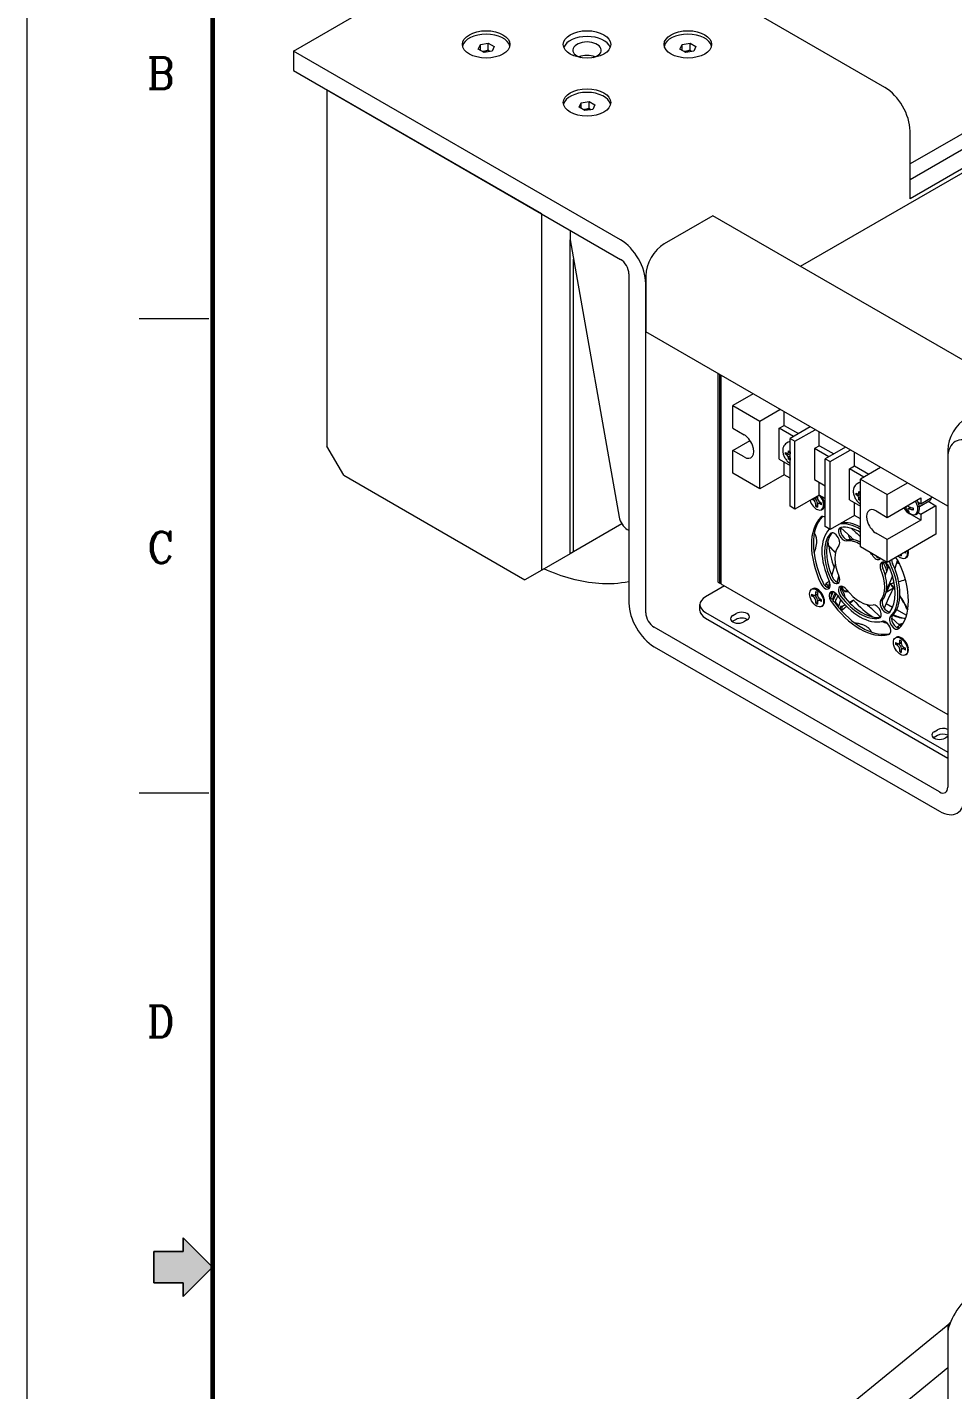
# Model space of a CAD drawing. Header units: millimetres. Extents: x 36 to 2484, y 36 to 1746.
# Drawn here: x 36 to 426, y 834 to 1409 of the extents above; entities that cross this region are included whole.
import ezdxf
from ezdxf.enums import TextEntityAlignment as Align

# ---------------------------------------------------------------- set-up
doc = ezdxf.new("R2010")
doc.units = ezdxf.units.MM
doc.header["$LTSCALE"] = 6
doc.layers.get('0').update_dxf_attribs({"lineweight": 18})
doc.layers.add('SkizziergeometrieWIN-ISO', color=7, linetype='Continuous', lineweight=50)
doc.layers.add('굵은실선_A3', color=7, linetype='Continuous', lineweight=18)
doc.layers.add('가는실선_A3', color=9, linetype='Continuous', lineweight=5, true_color=0x808080)
doc.styles.add('텍스트 스타일36', font='ROMANC.shx', dxfattribs={"width": 0.941937})

# ---------------------------------------------------------------- blocks, each defined once
blk = doc.blocks.new('경계 A3_경계')
at = {"layer": '가는실선_A3'}
blk.add_hatch(color=7, dxfattribs=at).paths.add_polyline_path([(14.901, 148.757), (14.901, 146.562), (16.96, 146.562), (16.96, 145.601), (19.018, 147.659), (16.96, 149.718), (16.96, 148.757)])
at = {"color": 7}
for p, q in [((16.96, 149.718), (16.96, 148.757)), ((19.018, 147.659), (16.96, 149.718)), ((16.96, 148.757), (14.901, 148.757)), ((14.901, 148.757), (14.901, 146.562)), ((16.96, 145.601), (19.018, 147.659)), ((14.901, 146.562), (16.96, 146.562)), ((16.96, 146.562), (16.96, 145.601))]:
    blk.add_line(p, q, dxfattribs=at)
at = {"layer": 'SkizziergeometrieWIN-ISO', "lineweight": 18}
blk.add_line((6, 6), (6, 291), dxfattribs=at)
at = {"layer": '가는실선_A3', "color": 7, "lineweight": 60}
blk.add_line((19.02, 281.157), (19.02, 14.596), dxfattribs=at)
at = {"layer": '가는실선_A3', "color": 7}
for p, q in [((18.749, 214.301), (13.849, 214.301)), ((18.749, 180.981), (13.849, 180.981)), ((16.96, 148.757), (16.96, 149.718)), ((16.96, 149.718), (19.018, 147.659)), ((14.901, 148.757), (16.96, 148.757)), ((14.901, 146.562), (14.901, 148.757)), ((19.018, 147.659), (16.96, 145.601)), ((16.96, 146.562), (14.901, 146.562)), ((16.96, 145.601), (16.96, 146.562))]:
    blk.add_line(p, q, dxfattribs=at)
at = {"layer": '가는실선_A3', "color": 7, "style": '텍스트 스타일36', "width": 0.941937}
for s, p in [('B', (15.376, 231.56)), ('C', (15.376, 198.24)), ('D', (15.376, 164.92))]:
    blk.add_text(s, height=2.2, dxfattribs=at).set_placement(p, align=Align.MIDDLE_CENTER)

msp = doc.modelspace()

# ---------------------------------------------------------------- linework, layer by layer
at = {"layer": '굵은실선_A3'}
for p, q in [((148.157, 1398.651), (259.526, 1462.95)), ((397.412, 1383.342), (259.526, 1462.95)), ((361.855, 1307.932), (569.072, 1427.569)), ((511.61, 1410.898), (408.019, 1351.09)), ((226.951, 1401.453), (230.297, 1401.971)), ((230.297, 1399.031), (230.297, 1401.971)), ((230.297, 1401.971), (232.747, 1400.557)), ((311.951, 1401.453), (315.297, 1401.971)), ((315.297, 1399.031), (315.297, 1401.971)), ((315.297, 1401.971), (317.747, 1400.557)), ((408.019, 1344.558), (514.085, 1405.795)), ((408.019, 1344.558), (511.61, 1404.366)), ((521.156, 1401.713), (408.019, 1336.393)), ((286.043, 1319.042), (148.157, 1398.651)), ((148.157, 1398.651), (148.157, 1390.486)), ((226.055, 1399.521), (226.951, 1401.453)), ((228.504, 1398.107), (226.055, 1399.521)), ((226.951, 1399.004), (226.951, 1401.453)), ((231.85, 1398.625), (228.504, 1398.107)), ((232.747, 1400.557), (231.85, 1398.625)), ((311.055, 1399.521), (311.951, 1401.453)), ((313.504, 1398.107), (311.055, 1399.521)), ((311.951, 1399.004), (311.951, 1401.453)), ((316.85, 1398.625), (313.504, 1398.107)), ((317.747, 1400.557), (316.85, 1398.625)), ((148.157, 1390.486), (286.043, 1310.877)), ((162.299, 1382.321), (162.299, 1232.086)), ((252.809, 1330.065), (162.299, 1382.321)), ((268.555, 1374.984), (269.451, 1376.916)), ((271.004, 1373.57), (268.555, 1374.984)), ((269.451, 1376.916), (272.797, 1377.433)), ((269.451, 1374.466), (269.451, 1376.916)), ((274.35, 1374.087), (271.004, 1373.57)), ((272.797, 1374.494), (272.797, 1377.433)), ((272.797, 1377.433), (275.247, 1376.019)), ((275.247, 1376.019), (274.35, 1374.087)), ((408.019, 1336.393), (408.019, 1364.97)), ((252.809, 1179.83), (252.809, 1330.065)), ((324.934, 1329.249), (304.428, 1317.409)), ((452.213, 1255.764), (324.934, 1329.249)), ((264.83, 1323.125), (264.83, 1319.042)), ((264.83, 1186.77), (264.83, 1319.042)), ((264.83, 1319.042), (285.419, 1202.213)), ((266.244, 1187.586), (266.244, 1311.018)), ((289.578, 1304.754), (289.578, 1165.949)), ((296.65, 1303.937), (296.65, 1280.259)), ((296.65, 1161.867), (296.65, 1300.671)), ((423.929, 1206.774), (296.65, 1280.259)), ((326.993, 1262.74), (326.993, 1174.885)), ((327.841, 1174.395), (327.841, 1262.25)), ((328.336, 1261.964), (328.336, 1174.109)), ((341.877, 1254.146), (333.392, 1249.247)), ((333.392, 1239.654), (333.392, 1249.247)), ((333.392, 1249.247), (344.706, 1242.716)), ((344.706, 1242.716), (353.191, 1247.614)), ((354.959, 1240.878), (354.959, 1246.594)), ((344.706, 1214.138), (344.706, 1242.716)), ((352.838, 1239.654), (354.959, 1240.878)), ((354.959, 1240.878), (361.005, 1237.388)), ((333.392, 1239.654), (338.094, 1236.939)), ((358.883, 1236.163), (352.838, 1239.654)), ((352.838, 1226.59), (352.838, 1239.654)), ((365.954, 1240.246), (357.469, 1235.347)), ((357.469, 1235.347), (359.52, 1234.163)), ((357.469, 1206.769), (357.469, 1235.347)), ((359.52, 1234.163), (368.005, 1239.062)), ((369.773, 1232.285), (369.773, 1238.041)), ((169.37, 1219.838), (162.299, 1232.086)), ((333.392, 1230.264), (340.634, 1234.445)), ((333.392, 1220.67), (333.392, 1230.264)), ((338.094, 1227.549), (333.392, 1230.264)), ((355.589, 1228.676), (355.589, 1229.492)), ((355.589, 1229.492), (356.299, 1229.082)), ((356.707, 1233.775), (356, 1233.366)), ((356.299, 1229.082), (356.732, 1229.332)), ((356.732, 1229.332), (356.732, 1230.2)), ((356.732, 1230.2), (357.439, 1229.791)), ((357.439, 1229.74), (356.732, 1229.332)), ((357.439, 1229.791), (357.439, 1228.924)), ((359.52, 1205.585), (359.52, 1234.163)), ((369.808, 1232.305), (367.687, 1231.08)), ((367.687, 1231.08), (367.687, 1218.016)), ((373.733, 1227.59), (367.687, 1231.08)), ((369.808, 1232.305), (375.854, 1228.815)), ((380.804, 1231.672), (372.318, 1226.773)), ((374.369, 1225.589), (382.854, 1230.488)), ((384.622, 1223.752), (384.622, 1229.468)), ((423.929, 1230.453), (423.929, 1206.774)), ((352.838, 1226.59), (357.469, 1223.916)), ((354.959, 1220.058), (354.959, 1225.365)), ((356.296, 1229.084), (355.589, 1228.676)), ((356.299, 1228.266), (355.589, 1228.676)), ((357.439, 1228.924), (356.299, 1228.266)), ((356.732, 1227.515), (356.299, 1228.266)), ((357.469, 1227.941), (356.732, 1227.515)), ((356.732, 1226.648), (356.732, 1227.515)), ((357.439, 1227.056), (356.732, 1226.648)), ((357.439, 1226.24), (356.732, 1226.648)), ((357.439, 1228.924), (357.469, 1228.872)), ((357.469, 1227.125), (357.439, 1227.107)), ((357.439, 1227.107), (357.439, 1226.24)), ((372.318, 1226.773), (374.369, 1225.589)), ((372.318, 1198.196), (372.318, 1226.773)), ((374.369, 1197.012), (374.369, 1225.589)), ((382.501, 1222.528), (384.622, 1223.752)), ((384.622, 1223.752), (390.668, 1220.262)), ((423.929, 1227.187), (423.929, 1088.382)), ((169.37, 1219.838), (245.738, 1175.747)), ((344.706, 1214.138), (333.392, 1220.67)), ((354.959, 1220.058), (344.706, 1214.138)), ((357.469, 1218.608), (354.959, 1220.058)), ((367.687, 1218.016), (372.318, 1215.342)), ((388.546, 1219.037), (382.501, 1222.528)), ((382.501, 1209.464), (382.501, 1222.528)), ((395.618, 1223.12), (387.132, 1218.221)), ((387.132, 1218.221), (398.446, 1211.689)), ((387.132, 1189.643), (387.132, 1218.221)), ((369.773, 1211.505), (369.773, 1216.812)), ((385.298, 1211.523), (385.298, 1212.339)), ((385.298, 1212.339), (386.008, 1211.93)), ((386.416, 1216.622), (385.709, 1216.214)), ((386.008, 1211.93), (386.441, 1212.18)), ((386.441, 1212.18), (386.441, 1213.047)), ((386.441, 1213.047), (387.132, 1212.648)), ((387.132, 1212.579), (386.441, 1212.18)), ((398.446, 1211.689), (406.931, 1216.588)), ((359.52, 1205.585), (357.469, 1206.769)), ((369.773, 1211.505), (359.52, 1205.585)), ((367.328, 1209.359), (366.692, 1209.726)), ((367.257, 1210.053), (367.469, 1209.93)), ((367.469, 1209.93), (367.584, 1209.997)), ((368.035, 1209.767), (367.668, 1209.979)), ((368.028, 1210.036), (368.735, 1210.445)), ((368.318, 1206.724), (368.318, 1207.644)), ((368.318, 1206.724), (368.884, 1207.05)), ((368.999, 1207.547), (368.884, 1207.48)), ((368.884, 1207.48), (368.884, 1207.05)), ((368.965, 1211.038), (368.965, 1210.304)), ((368.965, 1207.27), (368.965, 1206.35)), ((369.025, 1207.628), (369.025, 1208.052)), ((369.255, 1207.911), (369.962, 1208.32)), ((372.318, 1210.035), (369.773, 1211.505)), ((369.955, 1208.589), (370.752, 1208.129)), ((370.752, 1207.382), (369.955, 1207.842)), ((371.852, 1208.481), (371.888, 1208.282)), ((382.501, 1209.464), (387.132, 1206.79)), ((384.622, 1202.932), (384.622, 1208.239)), ((386.005, 1211.931), (385.298, 1211.523)), ((386.008, 1211.113), (385.298, 1211.523)), ((387.132, 1211.762), (386.008, 1211.113)), ((386.441, 1210.363), (386.008, 1211.113)), ((387.132, 1210.762), (386.441, 1210.363)), ((386.441, 1209.495), (386.441, 1210.363)), ((387.132, 1209.894), (386.441, 1209.495)), ((387.132, 1209.096), (386.441, 1209.495)), ((398.446, 1202.095), (398.446, 1211.689)), ((398.446, 1202.095), (412.588, 1210.26)), ((407.175, 1205.752), (408.128, 1206.303)), ((408.098, 1206.312), (408.098, 1206.285)), ((411.413, 1208.489), (412.588, 1207.81)), ((411.986, 1206.699), (416.419, 1209.258)), ((412.588, 1207.81), (417.361, 1210.566)), ((412.588, 1210.26), (412.588, 1207.81)), ((418.952, 1206.994), (412.588, 1203.32)), ((415.725, 1208.857), (418.952, 1206.994)), ((418.952, 1206.994), (418.952, 1194.95)), ((370.741, 1205.336), (371.095, 1205.541)), ((384.622, 1202.932), (374.369, 1197.012)), ((387.132, 1201.482), (384.622, 1202.932)), ((393.744, 1204.81), (398.446, 1202.095)), ((412.588, 1200.87), (398.446, 1192.705)), ((407.259, 1204.815), (406.86, 1204.585)), ((412.588, 1200.87), (407.886, 1203.585)), ((410.398, 1203.357), (411.105, 1203.765)), ((412.588, 1203.32), (411.413, 1203.998)), ((412.588, 1203.32), (412.588, 1200.87)), ((286.582, 1199.328), (266.244, 1187.586)), ((288.867, 1197.042), (289.578, 1196.631)), ((374.369, 1197.012), (372.318, 1198.196)), ((378.871, 1197.633), (383.306, 1193.552)), ((380.187, 1200.371), (380.75, 1199.852)), ((383.359, 1197.452), (385.23, 1195.731)), ((398.446, 1192.705), (393.744, 1195.42)), ((418.952, 1194.95), (398.446, 1183.111)), ((398.446, 1183.111), (387.132, 1189.643)), ((398.446, 1183.111), (398.446, 1192.705)), ((264.83, 1186.77), (252.809, 1179.83)), ((266.244, 1187.586), (264.83, 1186.77)), ((402.681, 1184.231), (401.563, 1180.525)), ((404.32, 1186.503), (404.32, 1185.938)), ((406.107, 1186.97), (405.618, 1187.252)), ((406.097, 1184.924), (406.45, 1185.128)), ((407.208, 1188.069), (407.243, 1187.87)), ((252.809, 1179.83), (245.738, 1175.747)), ((375.047, 1177.439), (376.217, 1181.316)), ((398.897, 1181.689), (397.983, 1178.66)), ((329.892, 1173.211), (321.831, 1168.557)), ((326.993, 1174.885), (327.841, 1174.395)), ((327.841, 1174.395), (328.336, 1174.681)), ((328.336, 1174.109), (423.929, 1118.919)), ((366.541, 1171.786), (366.895, 1171.99)), ((372.642, 1174.384), (372.293, 1173.227)), ((372.642, 1174.384), (373.985, 1175.16)), ((373.533, 1172.426), (374.196, 1174.62)), ((377.273, 1174.822), (378.023, 1177.304)), ((378.855, 1172.531), (380.117, 1170.146)), ((401.107, 1172.228), (397.925, 1170.391)), ((399.943, 1173.97), (399.943, 1173.97)), ((401.332, 1172.358), (401.332, 1172.358)), ((366.531, 1169.741), (367.328, 1169.281)), ((366.531, 1168.994), (367.097, 1169.32)), ((367.328, 1168.534), (366.531, 1168.994)), ((367.097, 1169.32), (367.469, 1169.105)), ((367.469, 1169.105), (367.584, 1169.172)), ((368.035, 1168.942), (367.668, 1169.154)), ((368.028, 1169.211), (368.735, 1169.62)), ((368.318, 1169.852), (368.318, 1170.772)), ((368.318, 1165.899), (368.318, 1166.819)), ((368.318, 1165.899), (368.884, 1166.226)), ((368.999, 1166.722), (368.884, 1166.656)), ((368.884, 1166.656), (368.884, 1166.226)), ((368.965, 1170.399), (368.965, 1169.479)), ((368.965, 1166.446), (368.965, 1165.526)), ((369.025, 1166.803), (369.025, 1167.227)), ((369.255, 1167.086), (369.962, 1167.495)), ((369.82, 1171.176), (369.666, 1171.307)), ((369.955, 1167.764), (370.752, 1167.304)), ((370.752, 1166.557), (369.955, 1167.017)), ((371.852, 1167.656), (371.888, 1167.457)), ((374.876, 1168.934), (374.831, 1168.908)), ((377.86, 1164.206), (378.813, 1167.363)), ((379.098, 1170.327), (379.41, 1169.738)), ((384.231, 1167.238), (382.391, 1166.176)), ((319.488, 1162.842), (319.488, 1165.291)), ((321.831, 1162.025), (423.929, 1103.079)), ((333.286, 1160.719), (334.7, 1161.535)), ((370.741, 1164.512), (371.095, 1164.716)), ((378.545, 1163.432), (378.955, 1164.789)), ((379.211, 1164.339), (379.066, 1162.801)), ((380.693, 1165.195), (379.211, 1164.339)), ((395.636, 1160.016), (391.889, 1163.464)), ((397.979, 1165.744), (400.686, 1164.182)), ((402.373, 1163.207), (406.526, 1160.81)), ((420.393, 1086.341), (300.185, 1155.743)), ((321.831, 1159.576), (423.929, 1100.63)), ((334.7, 1159.086), (333.286, 1158.269)), ((339.367, 1158.841), (337.953, 1158.024)), ((398.428, 1157.447), (398.174, 1157.681)), ((403.617, 1156.622), (400.228, 1159.74)), ((403.258, 1155.386), (402.626, 1155.967)), ((405.119, 1157.49), (403.603, 1156.615)), ((403.603, 1156.615), (404.164, 1156.098)), ((401.887, 1149.328), (402.683, 1148.868)), ((401.887, 1148.581), (402.452, 1148.908)), ((401.897, 1151.374), (402.25, 1151.578)), ((402.452, 1148.908), (402.825, 1148.693)), ((403.383, 1148.799), (404.09, 1149.207)), ((403.673, 1149.44), (403.673, 1150.36)), ((404.32, 1149.986), (404.32, 1149.066)), ((405.176, 1150.763), (405.021, 1150.894)), ((300.185, 1147.578), (420.393, 1078.176)), ((402.683, 1148.121), (401.887, 1148.581)), ((402.825, 1148.693), (402.939, 1148.759)), ((403.39, 1148.53), (403.023, 1148.742)), ((403.673, 1145.487), (403.673, 1146.407)), ((403.673, 1145.487), (404.239, 1145.813)), ((404.354, 1146.309), (404.239, 1146.243)), ((404.239, 1146.243), (404.239, 1145.813)), ((404.32, 1146.033), (404.32, 1145.113)), ((404.38, 1146.391), (404.38, 1146.815)), ((404.61, 1146.674), (405.317, 1147.082)), ((405.31, 1147.352), (406.107, 1146.892)), ((406.107, 1146.145), (405.31, 1146.605)), ((406.097, 1144.099), (406.45, 1144.303)), ((407.208, 1147.244), (407.243, 1147.045)), ((418.139, 1111.729), (419.553, 1112.546)), ((419.553, 1110.096), (418.139, 1109.28)), ((423.929, 1109.683), (422.806, 1109.035)), ((297.471, 758.502), (424.75, 862.425)), ((423.929, 860.256), (423.929, 843.512)), ((423.929, 857.946), (423.929, 759.797)), ((423.929, 843.512), (296.65, 739.589))]:
    msp.add_line(p, q, dxfattribs=at)
for centre, major_axis in [((229.401, 1401.509), (-10, 0)), ((271.901, 1401.509), (-10, 0)), ((314.401, 1401.509), (-10, 0)), ((271.901, 1376.971), (-10, 0)), ((368.641, 1168.149), (-2.1, 3.637)), ((403.997, 1147.737), (-2.1, 3.637))]:
    msp.add_ellipse(centre, major_axis=major_axis, ratio=0.5773503, dxfattribs=at)
for centre, major_axis, ratio, start_param, end_param in [((229.401, 1400.039), (-10, 0), 0.5773503, 3.2692181, 6.1555599), ((271.901, 1399.059), (10, 0), 0.5773503, 0.2137561, 2.9278365), ((271.901, 1399.059), (6, 0), 0.5773503, 5.1552594, 10.5527039), ((314.401, 1400.039), (-10, 0), 0.5773503, 3.2692181, 6.1555599), ((271.901, 1393.344), (-6, 0), 0.5773503, 4.1117204, 5.3130576), ((271.901, 1375.501), (-10, 0), 0.5773503, 3.2692181, 6.1555599), ((397.412, 1371.094), (-7.5, 12.99), 0.5773503, 3.9269908, 5.4977871), ((286.043, 1306.795), (-7.5, 12.99), 0.5773503, 3.9269908, 5.4977871), ((304.428, 1308.428), (-5.5, -9.526), 0.5773503, 3.9269908, 5.4977871), ((286.043, 1306.795), (2.5, -4.33), 0.5773503, 0.7853982, 2.3561945), ((431.707, 1234.943), (5.5, 9.526), 0.5773503, 0.7853982, 2.3561945), ((338.094, 1232.244), (2.875, -4.98), 0.5773503, 5.4977871, 8.6393798), ((434.535, 1221.063), (-7.5, 12.99), 0.5773503, 5.4977871, 7.0685835), ((359.207, 1229.444), (-2.5, 4.33), 0.5773503, 6.0115985, 6.2831853), ((388.916, 1212.292), (-2.5, 4.33), 0.5773503, 6.0265906, 6.2831853), ((368.641, 1208.974), (2.1, -3.637), 0.5773503, 4.31477, 8.2516006), ((367.328, 1208.215), (-0.7, 1.212), 0.5773503, 3.9269908, 5.4977871), ((367.328, 1211.249), (0.7, -1.212), 0.5773503, 5.5084916, 7.057879), ((369.207, 1209.3), (-1.25, 2.165), 0.5773503, 0.9181882, 0.9694149), ((368.035, 1208.624), (-0.7, 1.212), 0.5773503, 3.9269908, 5.4977871), ((368.641, 1208.974), (-1.51, 2.615), 0.5773503, 2.2040935, 2.5082954), ((368.035, 1211.657), (0.7, -1.212), 0.5773503, 0, 0.4349364), ((369.207, 1209.3), (-1.25, 2.165), 0.5773503, 2.1721777, 2.2234044), ((369.207, 1209.3), (1.51, -2.615), 0.5773503, 5.3456862, 5.384084), ((369.955, 1209.732), (0.7, -1.212), 0.5773503, 3.9269908, 5.4977871), ((369.955, 1206.699), (-0.7, 1.212), 0.5773503, 5.4977871, 7.0685835), ((370.662, 1207.107), (-0.7, 1.212), 0.5773503, 5.8482489, 6.2831853), ((368.995, 1209.178), (2.1, -3.637), 0.5773503, 0, 1.7287387), ((368.641, 1208.974), (1.51, -2.615), 0.5773503, 0.6332972, 0.9374991), ((369.207, 1209.3), (1.92, -3.326), 0.5773503, 1.0131975, 1.7249466), ((408.098, 1207.341), (2.3, -3.984), 0.5773503, 5.6051609, 7.9155076), ((408.805, 1207.749), (2.3, -3.984), 0.5773503, 1.4261846, 1.6323222), ((408.805, 1207.749), (2.3, -3.984), 0.5773503, 0.1446117, 1.4261846), ((415.169, 1211.423), (1.25, -2.165), 0.5773503, 0, 0.7445516), ((288.867, 1201.124), (-2.5, 4.33), 0.5773503, 1.0081844, 2.3561945), ((386.885, 1178.682), (-14.453, 25.034), 0.5773503, 0.1521009, 1.4186954), ((387.733, 1179.172), (-14.453, 25.034), 0.5773503, 0.1669354, 1.4186954), ((372.19, 1199.624), (-1.562, 2.706), 0.5773503, 5.4395877, 6.4352862), ((393.744, 1200.115), (-2.875, 4.98), 0.5773503, 5.4977871, 8.6393798), ((407.886, 1208.28), (-2.875, 4.98), 0.5773503, 1.6817008, 2.3561945), ((408.805, 1207.749), (2.3, -3.984), 0.5773503, 0, 0.1446117), ((386.885, 1178.682), (-11.328, 19.621), 0.5773503, 0.1521009, 1.4186954), ((386.885, 1178.682), (-10.547, 18.268), 0.5773503, 0.2191411, 1.3516553), ((387.733, 1179.172), (-10.547, 18.268), 0.5773503, 0.2277702, 1.3516553), ((393.107, 1182.274), (13.85, -23.989), 0.5773503, 3.7528265, 3.7764012), ((372.19, 1199.624), (1.562, -2.706), 0.5773503, 0.1521009, 0.2263284), ((376.162, 1192.743), (-1.563, 2.706), 0.5773503, 3.3607337, 6.5023264), ((380.068, 1194.999), (1.563, -2.706), 0.5773503, 2.9224516, 6.0640442), ((386.885, 1178.682), (-11.328, 19.621), 0.5773503, 5.4823381, 6.0677341), ((380.917, 1195.489), (-1.563, 2.706), 0.5773503, 0.3415481, 2.9224516), ((386.885, 1178.682), (-10.547, 18.268), 0.5773503, 5.4811937, 6.0640442), ((380.917, 1195.489), (-1.563, 2.706), 0.5773503, 0.2722176, 0.3415481), ((387.733, 1179.172), (-11.328, 19.621), 0.5773503, 5.5353131, 6.0677341), ((397.566, 1196.958), (-12.998, 22.513), 0.5773503, 1.3394815, 1.4285997), ((381.663, 1204.692), (-12.998, 22.513), 0.5773503, 1.9012592, 2.0788116), ((393.107, 1182.274), (13.85, -23.989), 0.5773503, 4.0751635, 4.4450639), ((386.885, 1178.682), (-7.422, 12.855), 0.5773503, 0.2191411, 1.3516553), ((386.885, 1178.682), (-7.422, 12.855), 0.5773503, 5.4742058, 6.0640442), ((387.733, 1179.172), (-7.422, 12.855), 0.5773503, 5.8104695, 6.0640442), ((387.733, 1179.172), (7.422, -12.855), 0.5773503, 2.4828062, 2.6688769), ((387.733, 1179.172), (7.422, -12.855), 0.5773503, 2.4134888, 2.4828062), ((386.885, 1178.682), (-7.422, 12.855), 0.5773503, 4.93153, 5.0855094), ((393.701, 1187.128), (1.563, -2.706), 0.5773503, 4.93153, 6.5443952), ((394.55, 1187.618), (1.563, -2.706), 0.5773503, 5.0124344, 5.9831399), ((397.607, 1180.362), (-1.562, 2.706), 0.5773503, 4.4932479, 7.6348406), ((401.58, 1182.655), (-1.563, 2.706), 0.5773503, 0.8921429, 1.4186954), ((402.428, 1183.145), (1.563, -2.706), 0.5773503, 4.0337356, 4.560288), ((401.58, 1182.655), (1.563, -2.706), 0.5773503, 1.4186954, 2.2494497), ((403.997, 1188.561), (2.1, -3.637), 0.5773503, 5.1937512, 7.3726194), ((403.997, 1188.561), (-1.51, 2.615), 0.5773503, 2.2705984, 2.5082954), ((403.997, 1188.561), (1.51, -2.615), 0.5773503, 0.6332972, 0.8709942), ((404.35, 1188.766), (2.1, -3.637), 0.5773503, 0, 1.0894341), ((404.562, 1188.888), (1.92, -3.326), 0.5773503, 1.0131975, 1.0398007), ((386.885, 1178.682), (7.422, -12.855), 0.5773503, 0.2191411, 1.3516553), ((398.456, 1180.852), (-1.562, 2.706), 0.5773503, 0.2749814, 1.3516553), ((387.733, 1179.172), (7.422, -12.855), 0.5773503, 1.0980806, 1.3516553), ((389.855, 1180.396), (-6.35, 10.999), 0.5773503, 4.3040042, 4.6361048), ((390.562, 1180.805), (6.35, -10.999), 0.5773503, 1.2442122, 1.4225436), ((386.885, 1178.682), (10.547, -18.268), 0.5773503, 0.2191411, 1.3516553), ((386.885, 1178.682), (11.328, -19.621), 0.5773503, 0.1521009, 1.4186954), ((387.733, 1179.172), (11.328, -19.621), 0.5773503, 1.4139752, 1.4186954), ((387.733, 1179.172), (11.328, -19.621), 0.5773503, 0.1521009, 1.4139752), ((406.143, 1160.327), (12.998, -22.513), 0.5773503, 2.5011847, 2.5617302), ((386.885, 1178.682), (14.453, -25.034), 0.5773503, 0.1521009, 1.4186954), ((368.995, 1168.353), (-2.1, 3.637), 0.5773503, 3.1415927, 6.2831853), ((372.19, 1174.708), (1.562, -2.706), 0.5773503, 4.560288, 7.7018807), ((373.038, 1175.198), (1.562, -2.706), 0.5773503, 4.560288, 5.8245456), ((388.087, 1179.376), (-13.85, 23.989), 0.5773503, 1.4477574, 1.5132371), ((373.569, 1172.82), (-0.1, 0.173), 0.5773503, 1.5132371, 2.573999), ((373.038, 1175.198), (1.562, -2.706), 0.5773503, 5.8245456, 6.0082039), ((376.162, 1177.002), (1.563, -2.706), 0.5773503, 4.4932479, 7.6348406), ((377.011, 1177.492), (1.563, -2.706), 0.5773503, 4.4932479, 4.5216341), ((377.011, 1177.492), (1.563, -2.706), 0.5773503, 4.5216341, 5.0539371), ((377.011, 1177.492), (1.563, -2.706), 0.5773503, 5.0539371, 6.0082039), ((379.995, 1175.321), (2, -3.464), 0.5773503, 4.3731852, 4.4108703), ((380.068, 1170.236), (-1.562, 2.706), 0.5773503, 4.93153, 8.0731227), ((380.917, 1170.726), (-1.562, 2.706), 0.5773503, 0.2749814, 1.7899374), ((387.733, 1179.172), (7.422, -12.855), 0.5773503, 0.2191411, 0.9120099), ((387.733, 1179.172), (7.422, -12.855), 0.5773503, 0.9120099, 1.0980806), ((390.562, 1180.805), (6.35, -10.999), 0.5773503, 0.1893685, 0.6824487), ((389.855, 1180.396), (6.35, -10.999), 0.5773503, 0.3907691, 0.5342546), ((392.359, 1159.014), (12.998, -22.513), 0.5773503, 1.8217341, 1.9412903), ((327.488, 1165.291), (-8, 0), 0.5773503, 5.4977871, 7.0685835), ((368.641, 1168.149), (-1.51, 2.615), 0.5773503, 0.6332972, 0.9374991), ((369.207, 1168.476), (1.51, -2.615), 0.5773503, 4.040694, 4.0790918), ((367.328, 1170.424), (0.7, -1.212), 0.5773503, 5.4977871, 7.0685835), ((367.328, 1167.391), (-0.7, 1.212), 0.5773503, 3.9269908, 5.4977871), ((369.207, 1168.476), (-1.25, 2.165), 0.5773503, 0.9181882, 0.9694149), ((368.035, 1167.799), (-0.7, 1.212), 0.5773503, 3.9269908, 5.4977871), ((368.641, 1168.149), (1.51, -2.615), 0.5773503, 2.2040935, 2.5082954), ((368.035, 1170.832), (0.7, -1.212), 0.5773503, 0, 0.4349364), ((369.207, 1168.476), (-1.25, 2.165), 0.5773503, 2.1721777, 2.2234044), ((369.207, 1168.476), (1.51, -2.615), 0.5773503, 5.3456862, 5.384084), ((369.955, 1168.907), (0.7, -1.212), 0.5773503, 3.9269908, 5.4977871), ((369.955, 1165.874), (-0.7, 1.212), 0.5773503, 5.4977871, 7.0685835), ((369.207, 1168.476), (1.92, -3.326), 0.5773503, 1.0131975, 2.1283952), ((370.662, 1166.282), (-0.7, 1.212), 0.5773503, 5.8482489, 6.2831853), ((368.641, 1168.149), (1.51, -2.615), 0.5773503, 0.6332972, 0.9374991), ((376.096, 1167.942), (-1.563, 2.706), 0.5773503, 4.8644899, 8.0060826), ((376.945, 1168.432), (-1.563, 2.706), 0.5773503, 0.2749814, 1.1007812), ((386.885, 1178.682), (14.453, -25.034), 0.5773503, 4.8644899, 6.1310844), ((376.945, 1168.432), (1.563, -2.706), 0.5773503, 4.6633093, 4.8644899), ((387.733, 1179.172), (14.453, -25.034), 0.5773503, 4.8644899, 4.8675012), ((387.733, 1179.172), (14.453, -25.034), 0.5773503, 4.8965408, 4.9974305), ((386.885, 1178.682), (11.328, -19.621), 0.5773503, 4.8644899, 6.1310844), ((386.885, 1178.682), (10.547, -18.268), 0.5773503, 4.93153, 6.0640442), ((377.286, 1168.806), (2, -3.464), 0.5773503, 1.4913068, 1.5069992), ((387.733, 1179.172), (10.547, -18.268), 0.5773503, 4.93153, 6.0554151), ((377.994, 1169.215), (2, -3.464), 0.5773503, 0.8855579, 1.5069992), ((372.728, 1194.593), (12.998, -22.513), 0.5773503, 5.9404498, 6.019778), ((386.885, 1178.682), (7.422, -12.855), 0.5773503, 4.93153, 6.0640442), ((393.107, 1182.274), (13.85, -23.989), 0.5773503, 5.0274666, 5.4569861), ((397.607, 1164.62), (1.562, -2.706), 0.5773503, 3.3607337, 6.5023264), ((398.456, 1165.11), (-1.562, 2.706), 0.5773503, 0.2191411, 2.869375), ((392.359, 1159.014), (12.998, -22.513), 0.5773503, 1.4524603, 1.6886816), ((300.185, 1159.826), (7.5, -12.99), 0.5773503, 3.9269908, 5.4977871), ((300.185, 1159.826), (-2.5, 4.33), 0.5773503, 0.7853982, 2.3561945), ((327.488, 1162.842), (-8, 0), 0.5773503, 0, 0.7853982), ((335.62, 1159.372), (-3.3, 0), 0.5773503, 5.4977871, 8.6393798), ((337.034, 1160.188), (3.3, 0), 0.5773503, 5.4977871, 8.6393798), ((368.641, 1168.149), (-1.51, 2.615), 0.5773503, 2.2040935, 2.5082954), ((387.733, 1179.172), (14.453, -25.034), 0.5773503, 4.9974305, 5.0121676), ((387.733, 1179.172), (14.453, -25.034), 0.5773503, 5.0121676, 6.1162499), ((378.681, 1163.307), (0.096, -0.178), 0.5893122, 3.6730118, 3.8814439), ((379.09, 1164.664), (-0.1, 0.173), 0.5773503, 0.4968952, 1.8751931), ((388.087, 1179.376), (13.85, -23.989), 0.5773503, 5.0167857, 5.0274666), ((393.701, 1162.365), (-1.562, 2.706), 0.5773503, 2.9224516, 6.0640442), ((402.428, 1158.23), (-1.563, 2.706), 0.5773503, 0.1521009, 2.8826409), ((397.633, 1184.887), (13.85, -23.989), 0.5773503, 5.6534418, 5.9461629), ((335.62, 1156.922), (-3.3, 0), 0.5773503, 5.4977871, 5.5850056), ((337.034, 1157.739), (-3.3, 0), 0.5773503, 3.8397723, 5.4977871), ((377.488, 1174.264), (12.998, -22.513), 0.5773503, 0.6038026, 0.6077321), ((393.107, 1182.274), (13.85, -23.989), 0.5773503, 5.6483768, 5.7736865), ((397.673, 1155.485), (-1.563, 2.706), 0.5773503, 2.9894917, 6.1310844), ((401.58, 1157.74), (1.563, -2.706), 0.5773503, 3.2936936, 6.4352862), ((402.667, 1156.101), (0.1, -0.173), 0.5773503, 5.2092842, 6.3455054), ((388.087, 1179.376), (13.85, -23.989), 0.5773503, 0.0623201, 0.1289683), ((393.107, 1182.274), (13.85, -23.989), 0.5773503, 6.0357507, 6.154217), ((403.997, 1147.737), (-1.51, 2.615), 0.5773503, 0.6332972, 0.9374991), ((404.35, 1147.941), (-2.1, 3.637), 0.5773503, 3.1415927, 6.2831853), ((404.562, 1148.063), (1.51, -2.615), 0.5773503, 4.040694, 4.0790918), ((402.683, 1150.011), (0.7, -1.212), 0.5773503, 5.4977871, 7.0685835), ((403.997, 1147.737), (1.51, -2.615), 0.5773503, 2.2040935, 2.5082954), ((403.39, 1150.42), (0.7, -1.212), 0.5773503, 0, 0.4349364), ((405.31, 1148.495), (0.7, -1.212), 0.5773503, 3.9269908, 5.4977871), ((404.562, 1148.063), (1.92, -3.326), 0.5773503, 1.0131975, 2.1283952), ((402.683, 1146.978), (-0.7, 1.212), 0.5773503, 3.9269908, 5.4977871), ((404.562, 1148.063), (-1.25, 2.165), 0.5773503, 0.9181882, 0.9694149), ((403.39, 1147.386), (-0.7, 1.212), 0.5773503, 3.9269908, 5.4977871), ((403.997, 1147.737), (-1.51, 2.615), 0.5773503, 2.2040935, 2.5082954), ((404.562, 1148.063), (-1.25, 2.165), 0.5773503, 2.1721777, 2.2234044), ((404.562, 1148.063), (1.51, -2.615), 0.5773503, 5.3456862, 5.384084), ((405.31, 1145.462), (-0.7, 1.212), 0.5773503, 5.4977871, 7.0685835), ((406.017, 1145.87), (-0.7, 1.212), 0.5773503, 5.8482489, 6.2831853), ((403.997, 1147.737), (1.51, -2.615), 0.5773503, 0.6332972, 0.9374991), ((420.472, 1110.382), (-3.3, 0), 0.5773503, 5.4977871, 8.6393798), ((420.472, 1107.932), (-3.3, 0), 0.5773503, 5.4977871, 5.5850056), ((421.887, 1111.198), (3.3, 0), 0.5773503, 0.9035334, 2.3561945), ((421.887, 1108.749), (-3.3, 0), 0.5773503, 4.045126, 5.4977871), ((420.393, 1090.423), (2.5, -4.33), 0.5773503, 5.4977871, 7.0685835), ((420.393, 1090.423), (7.5, -12.99), 0.5773503, 5.4977871, 7.0685835), ((434.535, 866.606), (-9.487, -11.619), 0.4082483, 4.2487414, 5.8195377), ((431.707, 853.905), (-6.957, 8.521), 0.4082483, 6.2179452, 6.7468329)]:
    msp.add_ellipse(centre, major_axis=major_axis, ratio=ratio, start_param=start_param, end_param=end_param, dxfattribs=at)
for points, weights in [([(230.297, 1399.031), (229.008, 1398.517), (227.852, 1398.484)], [1, 1.11516383842, 1.05886467072]), ([(230.951, 1398.486), (230.642, 1398.718), (230.297, 1399.031)], [1.05850500864, 1.03917061523, 1]), ([(315.297, 1399.031), (314.008, 1398.517), (312.852, 1398.484)], [1, 1.11516383842, 1.05886467072]), ([(315.951, 1398.486), (315.642, 1398.718), (315.297, 1399.031)], [1.05850500864, 1.03917061523, 1]), ([(272.797, 1374.494), (271.508, 1373.98), (270.352, 1373.946)], [1, 1.11516383842, 1.05886467072]), ([(273.451, 1373.948), (273.142, 1374.18), (272.797, 1374.494)], [1.05850500864, 1.03917061523, 1]), ([(367.551, 1187.093), (369.777, 1192.506), (367.701, 1195.427)], [1.00796979874, 1.02345578541, 1.00900200427]), ([(382.686, 1165.878), (383.468, 1166.566), (384.231, 1167.238)], [1.00056645105, 1.0004722893, 1.00024688153]), ([(379.118, 1162.743), (380.202, 1163.694), (381.251, 1164.617)], [1.00033713434, 1.00059643378, 1.00062925151]), ([(400.931, 1161.066), (402.562, 1160.321), (404.532, 1159.736)], [1.05359851825, 1.05067625011, 1.04255403951]), ([(384.502, 1157.732), (390.303, 1156.954), (391.794, 1153.696)], [1.00797032907, 1.0234563239, 1.00900253513])]:
    msp.add_rational_spline(points, weights, degree=2, dxfattribs=at)
for points, knots in [([(356, 1233.366), (355.693, 1233.189), (355.421, 1232.957), (354.962, 1232.415), (354.784, 1232.103), (354.501, 1231.397), (354.421, 1231.002), (354.354, 1230.113), (354.398, 1229.622), (354.612, 1228.614), (354.795, 1228.1), (355.268, 1227.129), (355.559, 1226.671), (356.235, 1225.836), (356.621, 1225.458), (357.19, 1225.046), (357.327, 1224.956), (357.469, 1224.872)], [2.3561945, 2.3561945, 2.3561945, 2.3561945, 2.5604456, 2.5604456, 2.7820576, 2.7820576, 3.057528, 3.057528, 3.4136924, 3.4136924, 3.8065575, 3.8065575, 4.1949362, 4.1949362, 4.5853455, 4.5853455, 4.7039145, 4.7039145, 4.7039145, 4.7039145]), ([(385.709, 1216.214), (385.402, 1216.037), (385.13, 1215.804), (384.671, 1215.263), (384.493, 1214.951), (384.21, 1214.245), (384.13, 1213.849), (384.063, 1212.96), (384.108, 1212.469), (384.321, 1211.462), (384.504, 1210.948), (384.978, 1209.976), (385.268, 1209.518), (385.944, 1208.683), (386.33, 1208.306), (386.884, 1207.904), (387.006, 1207.823), (387.132, 1207.747)], [2.3561945, 2.3561945, 2.3561945, 2.3561945, 2.5604456, 2.5604456, 2.7820576, 2.7820576, 3.057528, 3.057528, 3.4136924, 3.4136924, 3.8065575, 3.8065575, 4.1949362, 4.1949362, 4.5853455, 4.5853455, 4.6911043, 4.6911043, 4.6911043, 4.6911043]), ([(406.088, 1206.507), (406.106, 1206.489), (406.123, 1206.47), (406.141, 1206.45), (406.163, 1206.424), (406.185, 1206.395), (406.206, 1206.365), (406.225, 1206.338), (406.243, 1206.309), (406.26, 1206.28), (406.263, 1206.276), (406.265, 1206.272), (406.267, 1206.268), (406.284, 1206.238), (406.299, 1206.208), (406.313, 1206.178), (406.328, 1206.144), (406.341, 1206.111), (406.352, 1206.078), (406.368, 1206.03), (406.379, 1205.985), (406.385, 1205.944)], [-0.030173471, -0.030173471, -0.030173471, -0.030173471, -0.021380218, -0.021380218, -0.021380218, -0.010169415, -0.010169415, -0.010169415, 0, 0, 0, 0.001343426, 0.001343426, 0.001343426, 0.01157648, 0.01157648, 0.01157648, 0.022926213, 0.022926213, 0.022926213, 0.039477038, 0.039477038, 0.039477038, 0.039477038]), ([(407.446, 1206.556), (407.437, 1206.56), (407.429, 1206.564), (407.42, 1206.568), (407.381, 1206.588), (407.343, 1206.614), (407.307, 1206.645), (407.28, 1206.669), (407.255, 1206.695), (407.232, 1206.724), (407.211, 1206.75), (407.192, 1206.778), (407.175, 1206.808), (407.172, 1206.812), (407.17, 1206.815), (407.168, 1206.819), (407.152, 1206.849), (407.137, 1206.88), (407.126, 1206.912), (407.113, 1206.947), (407.103, 1206.983), (407.097, 1207.018), (407.093, 1207.041), (407.091, 1207.063), (407.09, 1207.085)], [-0.039474656, -0.039474656, -0.039474656, -0.039474656, -0.036278719, -0.036278719, -0.036278719, -0.021380218, -0.021380218, -0.021380218, -0.010169415, -0.010169415, -0.010169415, 0, 0, 0, 0.001343426, 0.001343426, 0.001343426, 0.01157648, 0.01157648, 0.01157648, 0.022926213, 0.022926213, 0.022926213, 0.030171266, 0.030171266, 0.030171266, 0.030171266]), ([(407.446, 1206.556), (407.544, 1206.514), (407.644, 1206.474), (408.14, 1206.287), (408.564, 1206.167), (409.086, 1206.058), (409.208, 1206.035), (409.335, 1206.013)], [0.09546903, 0.09546903, 0.09546903, 0.09546903, 0.12924873, 0.12924873, 0.25849747, 0.25849747, 0.29593982, 0.29593982, 0.29593982, 0.29593982]), ([(408.447, 1203.405), (407.857, 1203.672), (407.411, 1203.98), (406.644, 1204.624), (406.335, 1204.965), (405.863, 1205.594), (405.684, 1205.88), (405.527, 1206.183)], [1.46342261, 1.46342261, 1.46342261, 1.46342261, 1.79359541, 1.79359541, 2.15070416, 2.15070416, 2.4350374, 2.4350374, 2.4350374, 2.4350374]), ([(406.86, 1204.585), (406.815, 1204.653), (406.774, 1204.723), (406.608, 1205.038), (406.499, 1205.34), (406.413, 1205.763), (406.398, 1205.852), (406.385, 1205.944)], [3.27353384, 3.27353384, 3.27353384, 3.27353384, 3.31097619, 3.31097619, 3.44022492, 3.44022492, 3.47400463, 3.47400463, 3.47400463, 3.47400463]), ([(406.86, 1204.585), (406.969, 1204.508), (407.083, 1204.437), (407.197, 1204.371), (407.311, 1204.305), (407.435, 1204.24), (407.567, 1204.176)], [-0.048325621, -0.048325621, -0.048325621, -0.048325621, 0, 0, 0, 0.048325621, 0.048325621, 0.048325621, 0.048325621]), ([(407.092, 1205.535), (407.091, 1205.543), (407.09, 1205.551), (407.09, 1205.559), (407.087, 1205.595), (407.091, 1205.628), (407.1, 1205.657), (407.107, 1205.679), (407.117, 1205.698), (407.131, 1205.715), (407.143, 1205.73), (407.158, 1205.742), (407.175, 1205.752), (407.177, 1205.753), (407.179, 1205.755), (407.181, 1205.756), (407.199, 1205.765), (407.219, 1205.771), (407.24, 1205.775), (407.264, 1205.779), (407.29, 1205.779), (407.318, 1205.776), (407.358, 1205.771), (407.402, 1205.759), (407.446, 1205.74)], [-0.039474656, -0.039474656, -0.039474656, -0.039474656, -0.036278719, -0.036278719, -0.036278719, -0.021380218, -0.021380218, -0.021380218, -0.010169415, -0.010169415, -0.010169415, 0, 0, 0, 0.001343426, 0.001343426, 0.001343426, 0.01157648, 0.01157648, 0.01157648, 0.022926213, 0.022926213, 0.022926213, 0.039477038, 0.039477038, 0.039477038, 0.039477038]), ([(407.092, 1205.535), (407.105, 1205.444), (407.12, 1205.354), (407.206, 1204.932), (407.315, 1204.63), (407.481, 1204.315), (407.522, 1204.245), (407.567, 1204.176)], [0.09546903, 0.09546903, 0.09546903, 0.09546903, 0.12924873, 0.12924873, 0.25849747, 0.25849747, 0.29593982, 0.29593982, 0.29593982, 0.29593982]), ([(409.335, 1205.197), (409.208, 1205.218), (409.086, 1205.241), (408.564, 1205.351), (408.14, 1205.471), (407.644, 1205.657), (407.544, 1205.698), (407.446, 1205.74)], [-0.29593982, -0.29593982, -0.29593982, -0.29593982, -0.25849747, -0.25849747, -0.12924873, -0.12924873, -0.09546903, -0.09546903, -0.09546903, -0.09546903]), ([(409.335, 1206.013), (409.324, 1205.868), (409.318, 1205.727), (409.318, 1205.596), (409.318, 1205.464), (409.324, 1205.33), (409.335, 1205.197)], [3.069002149, 3.069002149, 3.069002149, 3.069002149, 3.11732777, 3.11732777, 3.11732777, 3.165653391, 3.165653391, 3.165653391, 3.165653391]), ([(373.59, 1190.324), (373.59, 1190.318), (373.589, 1190.312), (373.588, 1190.301), (373.587, 1190.295), (373.586, 1190.289)], [0.00003382, 0.00003382, 0.00003382, 0.00003382, 0.015290177, 0.015290177, 0.030560157, 0.030560157, 0.030560157, 0.030560157]), ([(376.643, 1187.248), (376.594, 1187.292), (376.545, 1187.336), (376.496, 1187.38), (376.342, 1187.519), (376.188, 1187.661), (376.034, 1187.804), (375.911, 1187.92), (375.788, 1188.037), (375.665, 1188.155), (375.395, 1188.416), (375.126, 1188.683), (374.86, 1188.955), (374.602, 1189.221), (374.345, 1189.492), (374.091, 1189.768), (374.01, 1189.857), (373.929, 1189.946), (373.848, 1190.036), (373.762, 1190.131), (373.676, 1190.227), (373.59, 1190.324)], [0.63035817, 0.63035817, 0.63035817, 0.63035817, 0.64765198, 0.64765198, 0.64765198, 0.70219605, 0.70219605, 0.70219605, 0.74615222, 0.74615222, 0.74615222, 0.84309779, 0.84309779, 0.84309779, 0.93752847, 0.93752847, 0.93752847, 0.96777929, 0.96777929, 0.96777929, 1, 1, 1, 1]), ([(382.936, 1192.721), (382.795, 1193.015), (382.658, 1193.31), (382.525, 1193.605), (382.358, 1193.974), (382.196, 1194.345), (382.041, 1194.716)], [0.12669127, 0.12669127, 0.12669127, 0.12669127, 0.20572849, 0.20572849, 0.20572849, 0.30444105, 0.30444105, 0.30444105, 0.30444105]), ([(289.578, 1174.928), (285.496, 1174.115), (281.215, 1173.876), (269.347, 1174.72), (261.551, 1176.844), (253.74, 1180.367)], [0.97881601, 0.97881601, 0.97881601, 0.97881601, 1.15760468, 1.15760468, 1.4618813, 1.4618813, 1.4618813, 1.4618813]), ([(402.306, 1182.989), (402.402, 1182.957), (402.498, 1182.923), (402.594, 1182.889), (402.737, 1182.838), (402.881, 1182.785), (403.024, 1182.73), (403.182, 1182.67), (403.339, 1182.607), (403.497, 1182.541), (403.553, 1182.518), (403.609, 1182.494), (403.665, 1182.47)], [0.56423969, 0.56423969, 0.56423969, 0.56423969, 0.59779062, 0.59779062, 0.59779062, 0.64765198, 0.64765198, 0.64765198, 0.70219605, 0.70219605, 0.70219605, 0.72154198, 0.72154198, 0.72154198, 0.72154198]), ([(377.332, 1174.782), (377.425, 1175.055), (377.519, 1175.331), (377.781, 1176.076), (377.954, 1176.536), (378.146, 1176.979)], [0.91602881, 0.91602881, 0.91602881, 0.91602881, 1.04036577, 1.04036577, 1.24817008, 1.24817008, 1.24817008, 1.24817008]), ([(378.957, 1172.871), (379.186, 1172.591), (379.408, 1172.32), (379.622, 1172.058), (379.914, 1171.7), (380.191, 1171.358), (380.45, 1171.034)], [-0.39726631, -0.39726631, -0.39726631, -0.39726631, -0.2296448, -0.2296448, -0.2296448, 0, 0, 0, 0]), ([(399.661, 1173.908), (399.679, 1173.95), (399.698, 1173.992), (399.734, 1174.076), (399.751, 1174.119), (399.769, 1174.161)], [0.000002766, 0.000002766, 0.000002766, 0.000002766, 0.015380427, 0.015380427, 0.030748434, 0.030748434, 0.030748434, 0.030748434]), ([(399.661, 1173.908), (399.935, 1173.607), (400.206, 1173.3), (400.474, 1172.987), (400.535, 1172.915), (400.596, 1172.843), (400.657, 1172.771), (400.863, 1172.527), (401.066, 1172.281), (401.268, 1172.03), (401.432, 1171.826), (401.595, 1171.62), (401.757, 1171.411)], [0, 0, 0, 0, 0.10280084, 0.10280084, 0.10280084, 0.12637887, 0.12637887, 0.12637887, 0.20572849, 0.20572849, 0.20572849, 0.27056175, 0.27056175, 0.27056175, 0.27056175]), ([(375.307, 1167.664), (375.271, 1167.643), (375.231, 1167.631), (375.143, 1167.625), (375.096, 1167.633), (374.993, 1167.671), (374.94, 1167.706), (374.837, 1167.804), (374.791, 1167.872), (374.72, 1168.027), (374.697, 1168.116), (374.679, 1168.3), (374.686, 1168.392), (374.711, 1168.5), (374.719, 1168.527), (374.728, 1168.552)], [-0.1426065, -0.1426065, -0.1426065, -0.1426065, -0.12886844, -0.12886844, -0.11389476, -0.11389476, -0.09551803, -0.09551803, -0.07308528, -0.07308528, -0.04897654, -0.04897654, -0.02363581, -0.02363581, -0.01541594, -0.01541594, -0.01541594, -0.01541594]), ([(376.467, 1170.244), (376.291, 1169.881), (376.116, 1169.519), (375.767, 1168.744), (375.595, 1168.333), (375.431, 1167.817), (375.393, 1167.676), (375.37, 1167.552)], [1.36466757, 1.36466757, 1.36466757, 1.36466757, 1.52229087, 1.52229087, 1.70190631, 1.70190631, 1.77372483, 1.77372483, 1.77372483, 1.77372483]), ([(375.504, 1167.33), (375.543, 1167.342), (375.586, 1167.357), (375.693, 1167.398), (375.76, 1167.427), (375.829, 1167.46)], [2.037534432, 2.037534432, 2.037534432, 2.037534432, 2.060470772, 2.060470772, 2.092979379, 2.092979379, 2.092979379, 2.092979379]), ([(376.171, 1166.384), (376.115, 1166.385), (376.057, 1166.398), (376.001, 1166.421), (375.944, 1166.444), (375.89, 1166.477), (375.842, 1166.518), (375.796, 1166.558), (375.756, 1166.605), (375.725, 1166.657), (375.696, 1166.705), (375.674, 1166.757), (375.663, 1166.809), (375.652, 1166.858), (375.65, 1166.906), (375.657, 1166.952), (375.659, 1166.969), (375.663, 1166.986), (375.668, 1167.003)], [0, 0, 0, 0, 0.018736686, 0.018736686, 0.018736686, 0.037739415, 0.037739415, 0.037739415, 0.056070749, 0.056070749, 0.056070749, 0.073382626, 0.073382626, 0.073382626, 0.089500901, 0.089500901, 0.089500901, 0.095715354, 0.095715354, 0.095715354, 0.095715354]), ([(377.002, 1167.922), (376.869, 1167.628), (376.746, 1167.34), (376.573, 1166.881), (376.512, 1166.698), (376.433, 1166.388), (376.418, 1166.25), (376.423, 1166.178), (376.425, 1166.169), (376.425, 1166.169)], [0, 0, 0, 0, 0.13372515, 0.13372515, 0.22817811, 0.22817811, 0.31926343, 0.31926343, 0.34507729, 0.34507729, 0.34507729, 0.34507729]), ([(376.427, 1166.3), (376.475, 1166.313), (376.532, 1166.333), (376.613, 1166.365), (376.633, 1166.374), (376.654, 1166.383)], [0.4959683, 0.4959683, 0.4959683, 0.4959683, 0.528658143, 0.528658143, 0.539270775, 0.539270775, 0.539270775, 0.539270775]), ([(376.49, 1166.609), (376.617, 1166.434), (376.745, 1166.259), (377.128, 1165.741), (377.386, 1165.402), (377.761, 1164.922), (377.875, 1164.778), (377.989, 1164.634)], [4.100954081, 4.100954081, 4.100954081, 4.100954081, 4.122574098, 4.122574098, 4.165352956, 4.165352956, 4.183857592, 4.183857592, 4.183857592, 4.183857592]), ([(378.867, 1167.238), (378.867, 1167.24), (378.867, 1167.242), (378.868, 1167.261), (378.869, 1167.276), (378.87, 1167.292)], [-0.2046574878, -0.2046574878, -0.2046574878, -0.2046574878, -0.2038208728, -0.2038208728, -0.1977875871, -0.1977875871, -0.1977875871, -0.1977875871]), ([(381.746, 1171.081), (381.723, 1171.079), (381.7, 1171.077), (381.676, 1171.075), (381.435, 1171.053), (381.191, 1171.039), (380.944, 1171.034), (380.865, 1171.032), (380.785, 1171.031), (380.705, 1171.031), (380.62, 1171.031), (380.535, 1171.032), (380.45, 1171.034)], [0.83403678, 0.83403678, 0.83403678, 0.83403678, 0.84309779, 0.84309779, 0.84309779, 0.93752847, 0.93752847, 0.93752847, 0.96777929, 0.96777929, 0.96777929, 1, 1, 1, 1]), ([(380.45, 1171.034), (380.475, 1171.006), (380.5, 1170.979), (380.551, 1170.923), (380.576, 1170.895), (380.601, 1170.867)], [0.00003382, 0.00003382, 0.00003382, 0.00003382, 0.015290177, 0.015290177, 0.030560157, 0.030560157, 0.030560157, 0.030560157]), ([(403.716, 1168.668), (403.837, 1168.483), (403.957, 1168.298), (404.076, 1168.111), (404.187, 1167.937), (404.297, 1167.762), (404.405, 1167.586), (404.524, 1167.393), (404.641, 1167.2), (404.757, 1167.006), (404.851, 1166.849), (404.943, 1166.692), (405.035, 1166.534), (405.237, 1166.186), (405.434, 1165.835), (405.626, 1165.481), (405.814, 1165.137), (405.997, 1164.791), (406.175, 1164.442), (406.232, 1164.331), (406.289, 1164.219), (406.345, 1164.107), (406.404, 1163.988), (406.463, 1163.868), (406.522, 1163.749)], [0.54433334, 0.54433334, 0.54433334, 0.54433334, 0.59779062, 0.59779062, 0.59779062, 0.64765198, 0.64765198, 0.64765198, 0.70219605, 0.70219605, 0.70219605, 0.74615222, 0.74615222, 0.74615222, 0.84309779, 0.84309779, 0.84309779, 0.93752847, 0.93752847, 0.93752847, 0.96777929, 0.96777929, 0.96777929, 1, 1, 1, 1]), ([(377.202, 1165.646), (377.132, 1165.611), (377.061, 1165.578), (376.941, 1165.527), (376.891, 1165.507), (376.841, 1165.489)], [0.05083042, 0.05083042, 0.05083042, 0.05083042, 0.081229704, 0.081229704, 0.103495075, 0.103495075, 0.103495075, 0.103495075]), ([(406.522, 1163.749), (406.568, 1163.758), (406.615, 1163.768), (406.708, 1163.788), (406.754, 1163.798), (406.801, 1163.808)], [0.00003382, 0.00003382, 0.00003382, 0.00003382, 0.015290177, 0.015290177, 0.030560157, 0.030560157, 0.030560157, 0.030560157])]:
    msp.add_open_spline(points, degree=3, knots=knots, dxfattribs=at)
for points in [[(385.23, 1195.731), (385.87, 1195.142), (386.504, 1194.533), (387.132, 1193.906)], [(373.586, 1190.289), (373.49, 1190.799), (373.393, 1191.313), (373.295, 1191.83)], [(373.303, 1191.861), (373.399, 1191.345), (373.495, 1190.832), (373.59, 1190.324)], [(384.312, 1192.605), (383.978, 1192.926), (383.643, 1193.242), (383.306, 1193.552)], [(393.684, 1185.77), (393.664, 1185.812), (393.643, 1185.854), (393.622, 1185.896)], [(376.217, 1181.316), (376.327, 1181.683), (376.445, 1182.044), (376.569, 1182.399)], [(397.617, 1177.545), (397.746, 1177.909), (397.868, 1178.281), (397.983, 1178.66)], [(377.273, 1174.822), (377.272, 1174.817), (377.271, 1174.813), (377.269, 1174.808)], [(379.021, 1173.087), (378.919, 1172.745), (378.817, 1172.397), (378.708, 1172.047)], [(400.626, 1177.446), (400.003, 1175.534), (399.188, 1173.777), (398.2, 1172.219)], [(399.769, 1174.161), (400.302, 1174.273), (400.831, 1174.392), (401.353, 1174.518)], [(400.88, 1172.097), (400.827, 1171.983), (400.773, 1171.869), (400.717, 1171.757)], [(403.214, 1175.002), (404.184, 1175.273), (405.126, 1175.567), (406.034, 1175.882)], [(374.728, 1168.552), (374.982, 1169.245), (375.331, 1169.971), (375.682, 1170.688)], [(375.5, 1168.033), (375.616, 1167.86), (375.733, 1167.688), (375.851, 1167.516)], [(375.668, 1167.003), (375.797, 1167.413), (375.982, 1167.848), (376.182, 1168.293)], [(376.182, 1168.293), (376.41, 1168.8), (376.664, 1169.324), (376.906, 1169.849)], [(377.532, 1169.062), (377.35, 1168.674), (377.168, 1168.292), (377.002, 1167.922)], [(400.717, 1171.757), (399.397, 1169.107), (398.217, 1166.408), (397.179, 1163.765)], [(391.889, 1163.464), (391.239, 1164.062), (390.594, 1164.681), (389.956, 1165.319)], [(395.139, 1159.946), (395.172, 1160.09), (395.205, 1160.235), (395.238, 1160.382)], [(407.036, 1163.095), (406.869, 1163.315), (406.698, 1163.533), (406.522, 1163.749)], [(406.801, 1163.808), (406.898, 1163.688), (406.995, 1163.567), (407.089, 1163.445)], [(394.673, 1158.004), (394.675, 1158.009), (394.676, 1158.015), (394.677, 1158.02)], [(394.673, 1158.004), (394.677, 1158.01), (394.681, 1158.015), (394.685, 1158.02)], [(394.948, 1157.879), (394.857, 1157.921), (394.765, 1157.962), (394.673, 1158.004)], [(395.06, 1158.053), (395.026, 1157.994), (394.988, 1157.936), (394.948, 1157.879)], [(395.319, 1160.307), (395.3, 1160.19), (395.28, 1160.073), (395.259, 1159.957)]]:
    msp.add_open_spline(points, degree=3, dxfattribs=at)

# ---------------------------------------------------------------- block references
at = {"xscale": 6, "yscale": 6, "zscale": 6}
msp.add_blockref('경계 A3_경계', (0, 0), dxfattribs=at)

doc.saveas('drawing.dxf')
